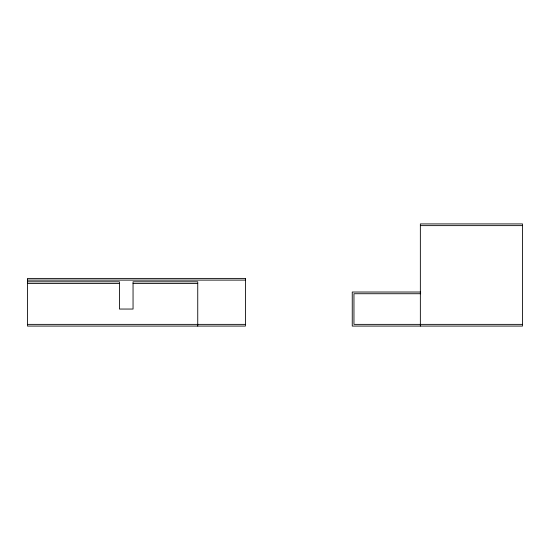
<?xml version="1.0" encoding="UTF-8"?>
<svg xmlns="http://www.w3.org/2000/svg" width="550" height="550" viewBox="0 0 550 550"><rect width="100%" height="100%" fill="white"/><g stroke="black" fill="none" stroke-linecap="round" stroke-linejoin="round"><path stroke-width="0.82" d="M420.351 225.631L522.5 225.631M27.5 280.108L245.41 280.108M27.5 281.813L119.433 281.813L119.433 309.052L133.052 309.052L133.052 281.813L197.746 281.813L197.746 326.074M27.5 283.511L119.433 283.511M133.052 283.511L197.746 283.511M420.695 292.022L352.254 292.022L352.254 326.074L522.5 326.074L522.5 223.926L420.351 223.926L420.351 326.074M420.695 293.728L353.959 293.728L353.959 324.369L522.5 324.369M27.5 324.369L245.41 324.369M245.41 278.403L27.5 278.403L27.5 326.074L245.41 326.074L245.41 278.403"/></g></svg>
